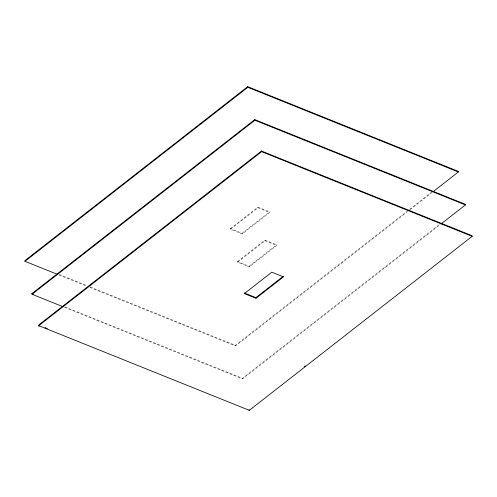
<?xml version="1.0" encoding="UTF-8"?>
<svg xmlns="http://www.w3.org/2000/svg" width="497" height="497" viewBox="0 0 497 497"><rect width="100%" height="100%" fill="white"/><g stroke="black" fill="none" stroke-linecap="round" stroke-linejoin="round"><path stroke-width="0.37" stroke-dasharray="2.48 1.86" d="M230.422 228.589L257.875 207.156L269.536 211.846L269.672 212.492L242.225 233.925L230.558 229.235L230.422 228.589L242.082 233.279L242.225 233.925M230.558 229.235L258.011 207.802L269.672 212.492M242.082 233.279L269.536 211.846M237.485 261.54L264.938 240.107L276.599 244.797L276.736 245.443L249.289 266.877L237.622 262.186L237.485 261.54L249.146 266.23L249.289 266.877M237.622 262.186L265.075 240.753L276.736 245.443M249.146 266.23L276.599 244.797M90.237 286.962L235.373 345.322L406.931 211.368M409.373 209.461L431.353 192.302M89.653 287.322L235.51 345.968L407.677 211.536M410.124 209.635L432.098 192.469M64.964 306.91L242.437 378.273L439.634 224.296M64.386 307.264L242.573 378.919L439.777 224.942M59.336 274.537L87.36 285.806M58.758 274.897L86.782 286.166M257.875 207.156L258.011 207.802M264.938 240.107L265.075 240.753M235.373 345.322L235.51 345.968M242.437 378.273L242.573 378.919"/><path stroke-width="0.75" d="M433.322 191.519L458.352 171.974L458.215 171.328L247.692 86.671L24.85 260.67L24.987 261.316L57.323 274.319M24.987 261.316L247.829 87.317L458.352 171.974M62.945 306.686L32.05 294.267L31.914 293.621L254.756 119.622L465.279 204.273L465.416 204.919L440.994 223.985M32.05 294.267L254.893 120.268L465.416 204.919M472.15 236.33L261.627 151.678L38.785 325.672L249.308 410.329L472.15 236.33L472.013 235.684L261.49 151.032L38.648 325.026L38.977 326.566M244.356 293.597L271.809 272.157L283.47 276.848L256.017 298.287L244.356 293.597L244.22 292.95L255.88 297.641L256.017 298.287M255.88 297.641L283.333 276.202M304.114 366.78L305.338 365.823M31.914 293.621L33.349 294.199M45.115 327.629L47.271 328.492M247.692 86.671L247.829 87.317M254.756 119.622L254.893 120.268M261.49 151.032L261.627 151.678M249.171 409.683L249.308 410.329"/></g></svg>
